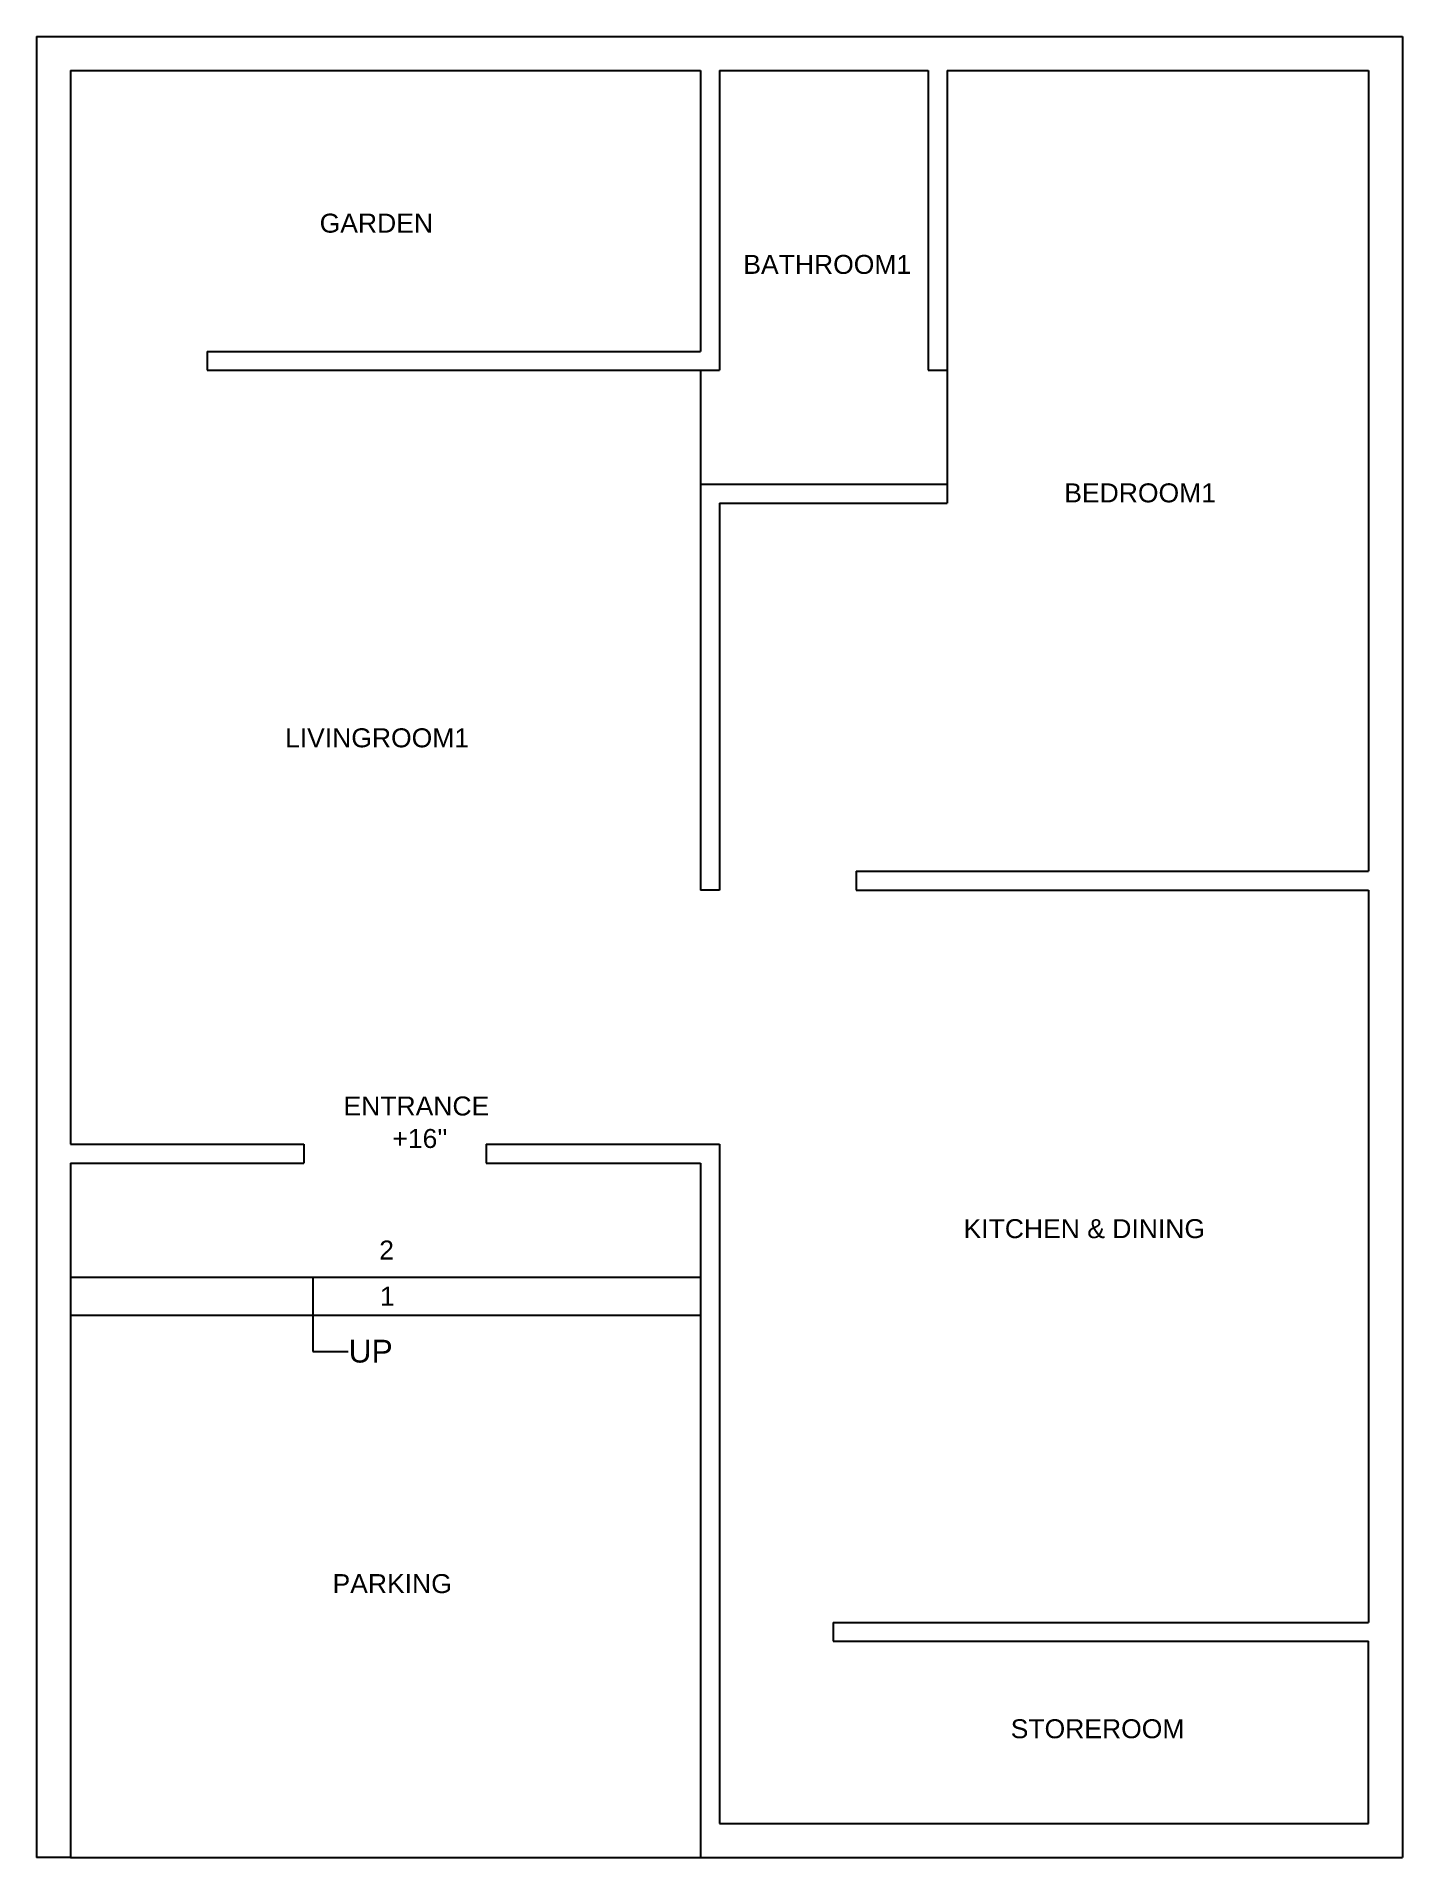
# Model space of a CAD drawing. Header units: feet. Extents: x 25 to 385, y -461 to 19.
import ezdxf
from ezdxf import colors
from ezdxf.entities.mleader import LeaderData, LeaderLine
from ezdxf.math import Vec2, Vec3

# ---------------------------------------------------------------- set-up
doc = ezdxf.new("R2010")
doc.units = ezdxf.units.FT
doc.header["$MEASUREMENT"] = 0
for name, color, linetype in [('BathRoom1', 7, 'Continuous'), ('BedRoom1', 7, 'Continuous'), ('Boundary', 7, 'Continuous'), ('Entrance_Staircase', 7, 'Continuous'), ('Kitchen & Dining', 7, 'Continuous'), ('LivingRoom1', 7, 'Continuous'), ('Parking', 7, 'Continuous'), ('StoreRoom', 7, 'Continuous')]:
    doc.layers.add(name, color=color, linetype=linetype)
doc.layers.add('Garden', color=7, linetype='Continuous', plot=False)
doc.styles.get("Standard").update_dxf_attribs({"font": 'arial.ttf'})

msp = doc.modelspace()

# ---------------------------------------------------------------- linework, layer by layer
at = {"layer": 'BathRoom1'}
for p, q in [((205.05, 9.94), (205.05, -69.06)), ((205.05, 9.94), (260.05, 9.94)), ((260.05, 9.94), (260.05, -69.06)), ((200.05, -69.06), (205.05, -69.06)), ((260.05, -69.06), (265.05, -69.06)), ((200.05, -99.06), (265.05, -99.06))]:
    msp.add_line(p, q, dxfattribs=at)
at = {"layer": 'BedRoom1'}
for p, q in [((265.05, 9.94), (265.05, -104.06)), ((265.05, 9.94), (376.05, 9.94)), ((376.05, 9.94), (376.05, -201.06)), ((205.05, -104.06), (265.05, -104.06)), ((205.05, -104.06), (205.05, -206.06)), ((241.05, -201.06), (376.05, -201.06)), ((241.05, -201.06), (241.05, -206.06))]:
    msp.add_line(p, q, dxfattribs=at)
at = {"layer": 'Boundary'}
for p, q in [((25.05, 18.94), (385.05, 18.94)), ((25.05, 18.94), (25.05, -461.06)), ((385.05, 18.94), (385.05, -461.06)), ((34.05, -461.06), (25.05, -461.06)), ((200.05, -461.06), (385.05, -461.06))]:
    msp.add_line(p, q, dxfattribs=at)
at = {"layer": 'Entrance_Staircase'}
for p, q in [((34.05, -273.06), (95.55, -273.06)), ((95.55, -273.06), (95.55, -278.06)), ((143.55, -273.06), (143.55, -278.06)), ((143.55, -273.06), (205.05, -273.06)), ((34.05, -278.06), (95.55, -278.06)), ((34.05, -278.06), (34.05, -318.06)), ((143.55, -278.06), (200.05, -278.06)), ((200.05, -278.06), (200.05, -318.06)), ((34.05, -308.06), (200.05, -308.06)), ((34.05, -318.06), (200.05, -318.06))]:
    msp.add_line(p, q, dxfattribs=at)
at = {"layer": 'Garden'}
for p, q in [((34.05, 9.94), (200.05, 9.94)), ((34.05, 9.94), (34.05, -69.06)), ((200.05, 9.94), (200.05, -64.06)), ((70.05, -64.06), (200.05, -64.06)), ((70.05, -64.06), (70.05, -69.06))]:
    msp.add_line(p, q, dxfattribs=at)
at = {"layer": 'Kitchen & Dining'}
for p, q in [((241.05, -206.06), (376.05, -206.06)), ((376.05, -206.06), (376.05, -399.06)), ((205.05, -273.06), (205.05, -399.06)), ((235.05, -399.06), (376.05, -399.06))]:
    msp.add_line(p, q, dxfattribs=at)
at = {"layer": 'LivingRoom1'}
for p, q in [((34.05, -69.06), (34.05, -273.06)), ((70.05, -69.06), (200.05, -69.06)), ((200.05, -69.06), (200.05, -206.06)), ((205.05, -206.06), (200.05, -206.06))]:
    msp.add_line(p, q, dxfattribs=at)
at = {"layer": 'Parking'}
for p, q in [((34.05, -318.06), (34.05, -461.06)), ((200.05, -318.06), (200.05, -461.06)), ((34.05, -461.06), (200.05, -461.06))]:
    msp.add_line(p, q, dxfattribs=at)
at = {"layer": 'StoreRoom'}
for p, q in [((205.05, -399.06), (205.05, -452.06)), ((235.05, -399.06), (235.05, -404.06)), ((235.05, -404.06), (376.05, -404.06)), ((376.05, -452.06), (376.05, -404.06)), ((205.05, -452.06), (376.05, -452.06))]:
    msp.add_line(p, q, dxfattribs=at)

# ---------------------------------------------------------------- texts
at = {"layer": 'BathRoom1', "insert": (211.33, -38.64), "char_height": 5, "width": 33.8009, "attachment_point": 1}
msp.add_mtext('BATHROOM1', dxfattribs=at)
at = {"layer": 'BedRoom1', "insert": (295.91, -98.86), "char_height": 5, "width": 33.9424, "attachment_point": 1}
msp.add_mtext('BEDROOM1', dxfattribs=at)
at = {"layer": 'Entrance_Staircase', "char_height": 5, "attachment_point": 1}
for s, insert, width in [('ENTRANCE', (105.97, -260.46), 33.9424), ("+16''", (118.85, -269.02), 33.9424), ('2', (115.39, -298.43), 3.4144), ('1', (115.56, -310.61), 3.4144)]:
    msp.add_mtext(s, dxfattribs=dict(at, insert=insert, width=width))
at = {"layer": 'Garden', "insert": (99.69, -27.77), "char_height": 5, "width": 33.9424, "attachment_point": 1}
msp.add_mtext('GARDEN', dxfattribs=at)
at = {"layer": 'Kitchen & Dining', "insert": (269.37, -292.79), "char_height": 5, "width": 72.1581, "attachment_point": 1}
msp.add_mtext('KITCHEN & DINING', dxfattribs=at)
at = {"layer": 'LivingRoom1', "insert": (90.56, -163.42), "char_height": 5, "width": 33.9424, "attachment_point": 1}
msp.add_mtext('LIVINGROOM1', dxfattribs=at)
at = {"layer": 'Parking', "insert": (103.08, -386.35), "char_height": 5, "width": 33.9424, "attachment_point": 1}
msp.add_mtext('PARKING', dxfattribs=at)
at = {"layer": 'StoreRoom', "insert": (281.79, -424.6), "char_height": 5, "width": 33.9424, "attachment_point": 1}
msp.add_mtext('STOREROOM', dxfattribs=at)

# ---------------------------------------------------------------- leaders
at = {"layer": 'Entrance_Staircase'}
ml = msp.add_multileader_mtext('Standard', dxfattribs=at)
ml.set_content('UP', color=256)
ml.set_leader_properties()
ml.build(insert=Vec2(0, 0))
ml.multileader.update_dxf_attribs({"dogleg_length": 0.36, "arrow_head_size": 0.18})
ctx = ml.context
ctx.base_point, ctx.char_height, ctx.arrow_head_size, ctx.landing_gap_size, ctx.plane_origin = Vec3(107.23, -327.63), 6, 0.18, 0.09, Vec3(97.87, -318.24)
notes = []
notes.append((ctx, [(0, (1, 1, 0), (97.87, -327.63), (1, 0), 9.36, [(0, [(97.87, -307.73)], 0, [])])]))
ctx.mtext.insert, ctx.mtext.flow_direction = Vec3(107.32, -324.58), 5
for ctx, leaders in notes:
    for number, flags, end, landing, length, lines in leaders:
        leader = LeaderData()
        leader.index, (leader.has_last_leader_line, leader.has_dogleg_vector, leader.attachment_direction) = number, flags
        leader.last_leader_point, leader.dogleg_vector, leader.dogleg_length = Vec3(end), Vec3(landing), length
        for number, points, colour, breaks in lines:
            line = LeaderLine()
            line.index, line.vertices, line.color, line.breaks = number, Vec3.list(points), colors.encode_raw_color(colour), breaks
            leader.lines.append(line)
        ctx.leaders.append(leader)

doc.saveas('drawing.dxf')
